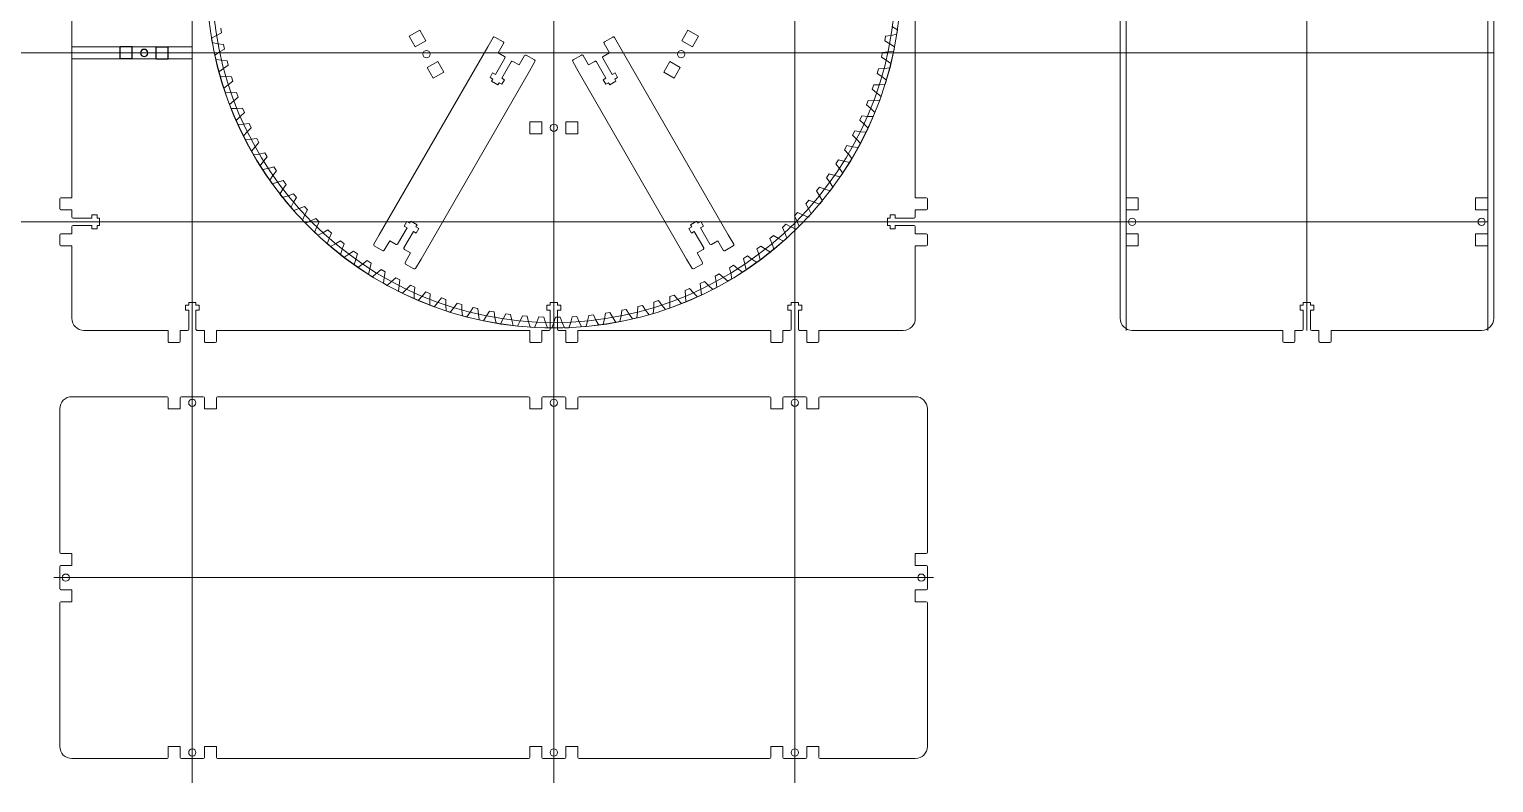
# Model space of a CAD drawing. Header units: millimetres. Extents: x -625 to 390, y -333 to 322.
# Drawn here: x -218 to 390, y -333 to -20 of the extents above; entities that cross this region are included whole.
import ezdxf

# ---------------------------------------------------------------- set-up
doc = ezdxf.new("R2010")
doc.units = ezdxf.units.MM
doc.layers.get('0').update_dxf_attribs({"linetype": 'CONTINUOUS', "lineweight": 25, "true_color": 0x000000})
for name, color, linetype, lineweight, true_color in [('1 Body', 7, 'CONTINUOUS', 0, 0x000000), ('3 Spool Sides', 7, 'CONTINUOUS', 0, 0x000000), ('5. Spool Gear', 7, 'CONTINUOUS', 0, 0x000000), ('Drawings', 5, 'CONTINUOUS', 0, 0x0000ff), ('Drawings, Spool', 2, 'CONTINUOUS', 0, 0xffff00)]:
    doc.layers.add(name, color=color, linetype=linetype, lineweight=lineweight, true_color=true_color)

# ---------------------------------------------------------------- blocks, each defined once
blk = doc.blocks.new('tabs-with-bolt-20')
for p, q in [((-2.86, 8.33), (-2.86, 10.5)), ((-2.86, 10.5), (-1.5, 10.5)), ((-1.5, 8.33), (-2.86, 8.33)), ((-1.5, 11.5), (1.5, 11.5)), ((-1.5, 10.5), (-1.5, 11.5)), ((-1.5, 0.5), (-1.5, 8.33)), ((1.5, 11.5), (1.5, 10.5)), ((1.5, 10.5), (2.86, 10.5)), ((2.86, 8.33), (1.5, 8.33)), ((1.5, 8.33), (1.5, 0.5)), ((2.86, 10.5), (2.86, 8.33)), ((-10, -4.5), (-10, 0)), ((-5, 0), (-5, -4.5)), ((-2, 0), (-5, 0)), ((2, 0), (5, 0)), ((-5.5, -5), (-9.5, -5)), ((5, 0), (5, -4.5)), ((5.5, -5), (9.5, -5)), ((10, -4.5), (10, 0))]:
    blk.add_line(p, q)
for centre, start, end in [((-2, 0.5), 270, 0), ((2, 0.5), 180, 270), ((-9.5, -4.5), 180, 270), ((-5.5, -4.5), 270, 0), ((5.5, -4.5), 180, 270), ((9.5, -4.5), 270, 0)]:
    blk.add_arc(centre, 0.5, start, end)
blk = doc.blocks.new('holes-20')
for p, q in [((-5, 2.5), (-10, 2.5)), ((-10, 2.5), (-10, -2.5)), ((-5, 2.5), (-5, -2.5)), ((5, 2.5), (10, 2.5)), ((5, 2.5), (5, -2.5)), ((10, 2.5), (10, -2.5)), ((-5, -2.5), (-10, -2.5)), ((5, -2.5), (10, -2.5))]:
    blk.add_line(p, q)
blk.add_circle((0, 0), 1.5)

msp = doc.modelspace()

# ---------------------------------------------------------------- linework, layer by layer
at = {"layer": '1 Body'}
for p, q in [((235, 140), (235, -140)), ((390, -140), (390, 140)), ((-200, -90), (-200, -10)), ((150, -10), (150, -90)), ((-200, -140), (-200, -110)), ((150, -110), (150, -140)), ((-160, -145), (-195, -145)), ((-140, -145), (-10, -145)), ((10, -145), (90, -145)), ((110, -145), (145, -145)), ((302.5, -145), (240, -145)), ((322.5, -145), (385, -145)), ((-200, -172.5), (-160.5, -172.5)), ((-160, -173), (-160, -177.5)), ((-155, -173), (-155, -177.5)), ((-154.5, -172.5), (-145.5, -172.5)), ((-145, -173), (-145, -177.5)), ((-140, -173), (-140, -177.5)), ((-139.5, -172.5), (-10.5, -172.5)), ((-10, -173), (-10, -177.5)), ((-5, -173), (-5, -177.5)), ((-4.5, -172.5), (4.5, -172.5)), ((5, -173), (5, -177.5)), ((10, -173), (10, -177.5)), ((10.5, -172.5), (89.5, -172.5)), ((90, -177.5), (90, -173)), ((95, -177.5), (95, -173)), ((95.5, -172.5), (104.5, -172.5)), ((105, -177.5), (105, -173)), ((110, -177.5), (110, -173)), ((110.5, -172.5), (150, -172.5)), ((-205, -177.5), (-205, -237)), ((-155, -177.5), (-160, -177.5)), ((-145, -177.5), (-140, -177.5)), ((-5, -177.5), (-10, -177.5)), ((5, -177.5), (10, -177.5)), ((95, -177.5), (90, -177.5)), ((105, -177.5), (110, -177.5)), ((155, -237), (155, -177.5)), ((-205, -243), (-205, -252)), ((-200, -237.5), (-204.5, -237.5)), ((-200, -242.5), (-204.5, -242.5)), ((-200, -242.5), (-200, -237.5)), ((150, -242.5), (150, -237.5)), ((154.5, -237.5), (150, -237.5)), ((154.5, -242.5), (150, -242.5)), ((155, -252), (155, -243)), ((-200, -252.5), (-204.5, -252.5)), ((-200, -252.5), (-200, -257.5)), ((150, -252.5), (150, -257.5)), ((154.5, -252.5), (150, -252.5)), ((-205, -258), (-205, -317.5)), ((-200, -257.5), (-204.5, -257.5)), ((154.5, -257.5), (150, -257.5)), ((155, -317.5), (155, -258)), ((-155, -317.5), (-160, -317.5)), ((-160, -317.5), (-160, -322)), ((-155, -317.5), (-155, -322)), ((-145, -317.5), (-140, -317.5)), ((-145, -317.5), (-145, -322)), ((-140, -317.5), (-140, -322)), ((-5, -317.5), (-10, -317.5)), ((-10, -317.5), (-10, -322)), ((-5, -317.5), (-5, -322)), ((5, -317.5), (10, -317.5)), ((5, -317.5), (5, -322)), ((10, -317.5), (10, -322)), ((95, -317.5), (90, -317.5)), ((90, -322), (90, -317.5)), ((95, -322), (95, -317.5)), ((105, -317.5), (110, -317.5)), ((105, -322), (105, -317.5)), ((110, -322), (110, -317.5)), ((-200, -322.5), (-160.5, -322.5)), ((-154.5, -322.5), (-145.5, -322.5)), ((-139.5, -322.5), (-10.5, -322.5)), ((-4.5, -322.5), (4.5, -322.5)), ((10.5, -322.5), (89.5, -322.5)), ((95.5, -322.5), (104.5, -322.5)), ((110.5, -322.5), (150, -322.5))]:
    msp.add_line(p, q, dxfattribs=at)
for centre in [(-150, -175), (0, -175), (100, -175), (-202.5, -247.5), (152.5, -247.5), (-150, -320), (0, -320), (100, -320)]:
    msp.add_circle(centre, 1.5, dxfattribs=at)
for centre, radius, start, end in [((-195, -140), 5, 180, 270), ((145, -140), 5, 270, 0), ((240, -140), 5, 180, 270), ((385, -140), 5, 270, 360), ((-200, -177.5), 5, 90, 180), ((-160.5, -173), 0.5, 0, 90), ((-154.5, -173), 0.5, 90, 180), ((-145.5, -173), 0.5, 0, 90), ((-139.5, -173), 0.5, 90, 180), ((-10.5, -173), 0.5, 0, 90), ((-4.5, -173), 0.5, 90, 180), ((4.5, -173), 0.5, 0, 90), ((10.5, -173), 0.5, 90, 180), ((89.5, -173), 0.5, 0, 90), ((95.5, -173), 0.5, 90, 180), ((104.5, -173), 0.5, 0, 90), ((110.5, -173), 0.5, 90, 180), ((150, -177.5), 5, 0, 90), ((-204.5, -237), 0.5, 180, 270), ((-204.5, -243), 0.5, 90, 180), ((154.5, -237), 0.5, 270, 0), ((154.5, -243), 0.5, 0, 90), ((-204.5, -252), 0.5, 180, 270), ((154.5, -252), 0.5, 270, 0), ((-204.5, -258), 0.5, 90, 180), ((154.5, -258), 0.5, 0, 90), ((-200, -317.5), 5, 180, 270), ((-160.5, -322), 0.5, 270, 0), ((-154.5, -322), 0.5, 180, 270), ((-145.5, -322), 0.5, 270, 0), ((-139.5, -322), 0.5, 180, 270), ((-10.5, -322), 0.5, 270, 0), ((-4.5, -322), 0.5, 180, 270), ((4.5, -322), 0.5, 270, 0), ((10.5, -322), 0.5, 180, 270), ((89.5, -322), 0.5, 270, 0), ((95.5, -322), 0.5, 180, 270), ((104.5, -322), 0.5, 270, 0), ((110.5, -322), 0.5, 180, 270), ((150, -317.5), 5, 270, 0)]:
    msp.add_arc(centre, radius, start, end, dxfattribs=at)
at = {"layer": '3 Spool Sides'}
for p, q in [((-27.41, -27.48), (-72.41, -105.42)), ((72.41, -105.42), (27.41, -27.48)), ((-55.09, -115.42), (-10.09, -37.48)), ((10.09, -37.48), (55.09, -115.42))]:
    msp.add_line(p, q, dxfattribs=at)
msp.add_circle((0, 0), 144, dxfattribs=at)
at = {"layer": '5. Spool Gear'}
for p, q in [((-142.03, -23.92), (-139.97, -22.7)), ((-141.72, -25.71), (-142.03, -23.92)), ((-139.97, -22.7), (-137.88, -21.6)), ((-137.88, -21.6), (-138.17, -19.67)), ((137.64, -23.08), (137.31, -25.01)), ((139.97, -22.7), (137.64, -23.08)), ((142.31, -22.2), (139.97, -22.7)), ((140.49, -19.23), (142.58, -20.4)), ((142.58, -20.4), (142.31, -22.2)), ((-139.36, -26.16), (-141.72, -25.71)), ((-140.67, -30.91), (-138.68, -29.6)), ((-137.03, -26.48), (-139.36, -26.16)), ((-138.68, -29.6), (-136.65, -28.4)), ((-136.65, -28.4), (-137.03, -26.48)), ((136.33, -29.86), (135.9, -31.77)), ((138.67, -29.6), (136.33, -29.86)), ((137.31, -25.01), (139.36, -26.16)), ((141.04, -29.21), (138.67, -29.6)), ((139.36, -26.16), (141.4, -27.43)), ((141.4, -27.43), (141.04, -29.21)), ((-140.27, -32.69), (-140.67, -30.91)), ((-137.9, -33.02), (-140.27, -32.69)), ((-138.97, -37.83), (-137.04, -36.42)), ((-135.55, -33.23), (-137.9, -33.02)), ((-137.04, -36.42), (-135.07, -35.12)), ((-135.07, -35.12), (-135.55, -33.23)), ((137.04, -36.42), (134.69, -36.57)), ((135.9, -31.77), (137.9, -33.02)), ((139.42, -36.15), (137.04, -36.42)), ((137.9, -33.02), (139.87, -34.38)), ((139.87, -34.38), (139.42, -36.15)), ((-138.48, -39.59), (-138.97, -37.83)), ((-136.1, -39.8), (-138.48, -39.59)), ((-133.74, -39.89), (-136.1, -39.8)), ((-135.07, -43.15), (-133.17, -41.76)), ((-133.17, -41.76), (-133.74, -39.89)), ((134.69, -36.57), (134.16, -38.45)), ((134.16, -38.45), (136.1, -39.8)), ((136.1, -39.8), (138, -41.26)), ((138, -41.26), (137.46, -43)), ((-136.93, -44.66), (-135.07, -43.15)), ((-136.36, -46.39), (-136.93, -44.66)), ((-133.96, -46.48), (-136.36, -46.39)), ((-131.61, -46.45), (-133.96, -46.48)), ((-132.77, -49.78), (-130.94, -48.29)), ((-130.94, -48.29), (-131.61, -46.45)), ((132.72, -43.18), (132.1, -45.04)), ((132.1, -45.04), (133.96, -46.48)), ((135.07, -43.15), (132.72, -43.18)), ((133.96, -46.48), (135.79, -48.03)), ((137.46, -43), (135.07, -43.15)), ((135.79, -48.03), (135.17, -49.74)), ((-134.56, -51.38), (-132.77, -49.78)), ((-133.9, -53.07), (-134.56, -51.38)), ((-131.5, -53.05), (-133.9, -53.07)), ((-129.15, -52.91), (-131.5, -53.05)), ((-128.4, -54.71), (-129.15, -52.91)), ((130.42, -49.69), (129.71, -51.52)), ((129.71, -51.52), (131.5, -53.05)), ((132.77, -49.78), (130.42, -49.69)), ((131.5, -53.05), (133.24, -54.69)), ((135.17, -49.74), (132.77, -49.78)), ((-131.85, -57.97), (-130.15, -56.28)), ((-131.11, -59.63), (-131.85, -57.97)), ((-128.72, -59.48), (-131.11, -59.63)), ((-130.15, -56.28), (-128.4, -54.71)), ((-126.37, -59.23), (-128.72, -59.48)), ((-125.53, -60.99), (-126.37, -59.23)), ((127.8, -56.08), (127, -57.87)), ((127, -57.87), (128.72, -59.48)), ((130.15, -56.28), (127.8, -56.08)), ((128.72, -59.48), (130.38, -61.21)), ((132.54, -56.37), (130.15, -56.28)), ((133.24, -54.69), (132.54, -56.37)), ((-128.82, -64.42), (-127.21, -62.65)), ((-128, -66.04), (-128.82, -64.42)), ((-125.62, -65.78), (-128, -66.04)), ((-127.21, -62.65), (-125.53, -60.99)), ((-123.29, -65.4), (-125.62, -65.78)), ((-122.36, -67.12), (-123.29, -65.4)), ((124.87, -62.34), (123.99, -64.08)), ((123.99, -64.08), (125.62, -65.78)), ((127.21, -62.65), (124.87, -62.34)), ((125.62, -65.78), (127.19, -67.59)), ((129.59, -62.85), (127.21, -62.65)), ((130.38, -61.21), (129.59, -62.85)), ((-125.48, -70.71), (-123.95, -68.86)), ((-124.58, -72.29), (-125.48, -70.71)), ((-122.21, -71.91), (-124.58, -72.29)), ((-123.95, -68.86), (-122.36, -67.12)), ((-119.91, -71.42), (-122.21, -71.91)), ((-118.89, -73.09), (-119.91, -71.42)), ((121.64, -68.43), (120.67, -70.13)), ((120.67, -70.13), (122.21, -71.91)), ((123.95, -68.86), (121.64, -68.43)), ((122.21, -71.91), (123.69, -73.79)), ((126.33, -69.19), (123.95, -68.86)), ((127.19, -67.59), (126.33, -69.19)), ((-121.83, -76.83), (-120.4, -74.91)), ((-120.85, -78.36), (-121.83, -76.83)), ((-118.51, -77.87), (-120.85, -78.36)), ((-120.4, -74.91), (-118.89, -73.09)), ((-116.23, -77.26), (-118.51, -77.87)), ((-116.54, -80.77), (-115.13, -78.88)), ((-115.13, -78.88), (-116.23, -77.26)), ((118.1, -74.37), (117.05, -76.01)), ((117.05, -76.01), (118.51, -77.87)), ((120.4, -74.91), (118.1, -74.37)), ((118.51, -77.87), (119.89, -79.82)), ((122.75, -75.35), (120.4, -74.91)), ((123.69, -73.79), (122.75, -75.35)), ((-117.88, -82.76), (-116.54, -80.77)), ((-116.83, -84.24), (-117.88, -82.76)), ((-114.51, -83.63), (-116.83, -84.24)), ((-112.26, -82.92), (-114.51, -83.63)), ((-112.41, -86.44), (-111.09, -84.48)), ((-111.09, -84.48), (-112.26, -82.92)), ((114.28, -80.12), (113.15, -81.71)), ((113.15, -81.71), (114.51, -83.63)), ((116.54, -80.77), (114.28, -80.12)), ((114.51, -83.63), (115.8, -85.65)), ((118.87, -81.33), (116.54, -80.77)), ((119.89, -79.82), (118.87, -81.33)), ((-113.64, -88.49), (-112.41, -86.44)), ((-112.52, -89.92), (-113.64, -88.49)), ((-110.23, -89.19), (-112.52, -89.92)), ((-108.03, -88.37), (-110.23, -89.19)), ((-106.78, -89.87), (-108.03, -88.37)), ((-107.99, -91.89), (-106.78, -89.87)), ((105.81, -91.01), (104.52, -92.48)), ((107.99, -91.89), (105.81, -91.01)), ((110.18, -85.67), (108.97, -87.2)), ((108.97, -87.2), (110.23, -89.19)), ((112.41, -86.44), (110.18, -85.67)), ((110.23, -89.19), (111.42, -91.27)), ((114.71, -87.11), (112.41, -86.44)), ((115.8, -85.65), (114.71, -87.11)), ((-109.13, -94), (-107.99, -91.89)), ((-107.93, -95.37), (-109.13, -94)), ((-105.69, -94.53), (-107.93, -95.37)), ((-103.52, -93.6), (-105.69, -94.53)), ((-104.35, -99.28), (-103.32, -97.12)), ((-102.2, -95.04), (-103.52, -93.6)), ((-103.32, -97.12), (-102.2, -95.04)), ((101.18, -96.13), (99.82, -97.54)), ((103.32, -97.12), (101.18, -96.13)), ((105.54, -98.01), (103.32, -97.12)), ((104.52, -92.48), (105.69, -94.53)), ((106.77, -96.67), (105.54, -98.01)), ((105.69, -94.53), (106.77, -96.67)), ((110.26, -92.67), (107.99, -91.89)), ((111.42, -91.27), (110.26, -92.67)), ((-103.08, -100.59), (-104.35, -99.28)), ((-100.88, -99.64), (-103.08, -100.59)), ((-98.77, -98.61), (-100.88, -99.64)), ((-99.31, -104.32), (-98.39, -102.11)), ((-97.38, -99.98), (-98.77, -98.61)), ((-98.39, -102.11), (-97.38, -99.98)), ((96.3, -101.02), (94.88, -102.36)), ((94.88, -102.36), (95.83, -104.51)), ((98.39, -102.11), (96.3, -101.02)), ((100.56, -103.11), (98.39, -102.11)), ((99.82, -97.54), (100.88, -99.64)), ((101.86, -101.83), (100.56, -103.11)), ((100.88, -99.64), (101.86, -101.83)), ((-97.98, -105.57), (-99.31, -104.32)), ((-95.83, -104.51), (-97.98, -105.57)), ((-93.77, -103.37), (-95.83, -104.51)), ((-94.03, -109.1), (-93.22, -106.85)), ((-92.64, -110.28), (-94.03, -109.1)), ((-92.31, -104.67), (-93.77, -103.37)), ((-93.22, -106.85), (-92.31, -104.67)), ((-90.55, -109.12), (-92.64, -110.28)), ((-88.54, -107.88), (-90.55, -109.12)), ((-87.02, -109.11), (-88.54, -107.88)), ((-87.82, -111.33), (-87.02, -109.11)), ((91.18, -105.66), (89.7, -106.92)), ((89.7, -106.92), (90.55, -109.12)), ((90.55, -109.12), (91.3, -111.4)), ((93.22, -106.85), (91.18, -105.66)), ((95.34, -107.96), (93.22, -106.85)), ((96.7, -106.75), (95.34, -107.96)), ((95.83, -104.51), (96.7, -106.75)), ((-88.52, -113.62), (-87.82, -111.33)), ((-87.08, -114.73), (-88.52, -113.62)), ((-85.04, -113.47), (-87.08, -114.73)), ((-83.1, -112.13), (-85.04, -113.47)), ((-81.52, -113.28), (-83.1, -112.13)), ((-82.21, -115.54), (-81.52, -113.28)), ((80.3, -114.15), (78.7, -115.26)), ((78.7, -115.26), (79.32, -117.53)), ((82.21, -115.54), (80.3, -114.15)), ((85.85, -110.04), (84.3, -111.23)), ((84.3, -111.23), (85.04, -113.47)), ((85.04, -113.47), (85.68, -115.78)), ((87.82, -111.33), (85.85, -110.04)), ((89.89, -112.54), (87.82, -111.33)), ((91.3, -111.4), (89.89, -112.54)), ((-82.79, -117.86), (-82.21, -115.54)), ((-81.3, -118.9), (-82.79, -117.86)), ((-79.32, -117.53), (-81.3, -118.9)), ((-77.45, -116.1), (-79.32, -117.53)), ((-75.82, -117.17), (-77.45, -116.1)), ((-76.86, -121.81), (-76.39, -119.46)), ((-76.39, -119.46), (-75.82, -117.17)), ((-73.42, -121.31), (-75.32, -122.77)), ((-71.62, -119.79), (-73.42, -121.31)), ((-69.93, -120.78), (-71.62, -119.79)), ((-70.39, -123.09), (-69.93, -120.78)), ((68.63, -121.52), (66.92, -122.47)), ((70.39, -123.09), (68.63, -121.52)), ((74.56, -117.98), (72.9, -119.01)), ((72.9, -119.01), (73.42, -121.31)), ((73.42, -121.31), (73.82, -123.67)), ((76.39, -119.46), (74.56, -117.98)), ((78.33, -120.87), (76.39, -119.46)), ((79.85, -119.87), (78.33, -120.87)), ((79.32, -117.53), (79.85, -119.87)), ((84.21, -116.85), (82.21, -115.54)), ((85.68, -115.78), (84.21, -116.85)), ((-75.32, -122.77), (-76.86, -121.81)), ((-70.74, -125.46), (-70.39, -123.09)), ((-69.15, -126.34), (-70.74, -125.46)), ((-67.33, -124.8), (-69.15, -126.34)), ((-65.61, -123.18), (-67.33, -124.8)), ((-63.87, -124.09), (-65.61, -123.18)), ((-64.45, -128.81), (-64.22, -126.42)), ((-64.22, -126.42), (-63.87, -124.09)), ((-59.43, -126.28), (-61.07, -127.97)), ((-57.66, -127.1), (-59.43, -126.28)), ((-57.89, -129.44), (-57.66, -127.1)), ((62.54, -124.77), (60.79, -125.63)), ((60.79, -125.63), (61.07, -127.97)), ((64.22, -126.42), (62.54, -124.77)), ((66.01, -128.02), (64.22, -126.42)), ((67.62, -127.17), (66.01, -128.02)), ((66.92, -122.47), (67.33, -124.8)), ((67.33, -124.8), (67.62, -127.17)), ((72.26, -124.6), (70.39, -123.09)), ((73.82, -123.67), (72.26, -124.6)), ((-62.82, -129.61), (-64.45, -128.81)), ((-61.07, -127.97), (-62.82, -129.61)), ((-58, -131.84), (-57.89, -129.44)), ((-56.33, -132.56), (-58, -131.84)), ((-54.67, -130.84), (-56.33, -132.56)), ((-53.12, -129.06), (-54.67, -130.84)), ((-51.3, -129.79), (-53.12, -129.06)), ((-51.42, -132.15), (-51.3, -129.79)), ((-51.41, -134.54), (-51.42, -132.15)), ((-48.13, -133.38), (-49.71, -135.18)), ((-46.67, -131.53), (-48.13, -133.38)), ((-44.82, -132.17), (-46.67, -131.53)), ((-44.82, -134.53), (-44.82, -132.17)), ((-40.11, -133.68), (-41.48, -135.6)), ((-38.23, -134.23), (-40.11, -133.68)), ((41.54, -133.24), (41.48, -135.6)), ((43.4, -132.65), (41.54, -133.24)), ((44.82, -134.53), (43.4, -132.65)), ((48.13, -133.38), (48.07, -135.77)), ((49.91, -130.34), (48.08, -131.02)), ((48.08, -131.02), (48.13, -133.38)), ((51.42, -132.15), (49.91, -130.34)), ((53.04, -133.91), (51.42, -132.15)), ((54.72, -133.23), (53.04, -133.91)), ((56.29, -127.71), (54.5, -128.48)), ((54.5, -128.48), (54.67, -130.84)), ((54.67, -130.84), (54.72, -133.23)), ((57.89, -129.44), (56.29, -127.71)), ((59.59, -131.12), (57.89, -129.44)), ((61.25, -130.36), (59.59, -131.12)), ((61.07, -127.97), (61.25, -130.36)), ((-49.71, -135.18), (-51.41, -134.54)), ((-44.7, -136.92), (-44.82, -134.53)), ((-42.96, -137.47), (-44.7, -136.92)), ((-41.48, -135.6), (-42.96, -137.47)), ((-38.11, -136.58), (-38.23, -134.23)), ((-37.87, -138.96), (-38.11, -136.58)), ((-36.11, -139.43), (-37.87, -138.96)), ((-34.72, -137.48), (-36.11, -139.43)), ((-33.45, -135.5), (-34.72, -137.48)), ((-31.55, -135.95), (-33.45, -135.5)), ((-31.31, -138.3), (-31.55, -135.95)), ((-30.95, -140.67), (-31.31, -138.3)), ((-27.88, -139.03), (-29.17, -141.05)), ((-26.7, -136.99), (-27.88, -139.03)), ((-24.78, -137.35), (-26.7, -136.99)), ((-24.43, -139.68), (-24.78, -137.35)), ((-23.96, -142.03), (-24.43, -139.68)), ((-19.9, -138.14), (-20.97, -140.24)), ((-17.96, -138.4), (-19.9, -138.14)), ((-17.49, -140.71), (-17.96, -138.4)), ((-13.04, -138.95), (-14.01, -141.1)), ((-11.1, -139.12), (-13.04, -138.95)), ((-10.51, -141.41), (-11.1, -139.12)), ((-6.15, -139.43), (-7.01, -141.62)), ((-4.2, -139.5), (-6.15, -139.43)), ((-3.51, -141.76), (-4.2, -139.5)), ((0.75, -139.56), (0, -141.8)), ((2.7, -139.54), (0.75, -139.56)), ((3.51, -141.76), (2.7, -139.54)), ((7.65, -139.36), (7.01, -141.62)), ((9.6, -139.23), (7.65, -139.36)), ((10.51, -141.41), (9.6, -139.23)), ((14.53, -138.81), (14.01, -141.1)), ((16.47, -138.59), (14.53, -138.81)), ((17.49, -140.71), (16.47, -138.59)), ((21.38, -137.92), (20.97, -140.24)), ((23.31, -137.61), (21.38, -137.92)), ((24.43, -139.68), (23.31, -137.61)), ((25.67, -141.72), (24.43, -139.68)), ((27.88, -139.03), (27.46, -141.39)), ((28.17, -136.69), (27.88, -139.03)), ((30.08, -136.28), (28.17, -136.69)), ((31.31, -138.3), (30.08, -136.28)), ((32.65, -140.28), (31.31, -138.3)), ((34.72, -137.48), (34.42, -139.86)), ((34.9, -135.13), (34.72, -137.48)), ((36.79, -134.63), (34.9, -135.13)), ((38.11, -136.58), (36.79, -134.63)), ((39.55, -138.49), (38.11, -136.58)), ((41.29, -137.98), (39.55, -138.49)), ((41.48, -135.6), (41.29, -137.98)), ((46.35, -136.37), (44.82, -134.53)), ((48.07, -135.77), (46.35, -136.37)), ((-29.17, -141.05), (-30.95, -140.67)), ((-22.16, -142.32), (-23.96, -142.03)), ((-20.97, -140.24), (-22.16, -142.32)), ((-16.9, -143.04), (-17.49, -140.71)), ((-15.1, -143.24), (-16.9, -143.04)), ((-14.01, -141.1), (-15.1, -143.24)), ((-9.81, -143.7), (-10.51, -141.41)), ((-7.99, -143.81), (-9.81, -143.7)), ((-7.01, -141.62), (-7.99, -143.81)), ((-2.69, -144.01), (-3.51, -141.76)), ((-0.87, -144.03), (-2.69, -144.01)), ((0, -141.8), (-0.87, -144.03)), ((4.43, -143.96), (3.51, -141.76)), ((6.25, -143.9), (4.43, -143.96)), ((7.01, -141.62), (6.25, -143.9)), ((11.55, -143.57), (10.51, -141.41)), ((13.36, -143.41), (11.55, -143.57)), ((14.01, -141.1), (13.36, -143.41)), ((18.63, -142.82), (17.49, -140.71)), ((20.44, -142.57), (18.63, -142.82)), ((20.97, -140.24), (20.44, -142.57)), ((27.46, -141.39), (25.67, -141.72)), ((34.42, -139.86), (32.65, -140.28))]:
    msp.add_line(p, q, dxfattribs=at)
at = {"layer": 'Drawings'}
for p, q in [((-150, 322.5), (-150, -332.5)), ((0, 322.5), (0, -332.5)), ((100, 322.5), (100, -332.5)), ((237.5, -145), (237.5, 145)), ((312.5, -145), (312.5, 145)), ((387.5, -145), (387.5, 145)), ((390, -30), (-390, -30)), ((-150, -27.5), (-200, -27.5)), ((-150, -32.5), (-200, -32.5)), ((387.5, -100), (-390, -100)), ((-207.5, -247.5), (157.5, -247.5))]:
    msp.add_line(p, q, dxfattribs=at)
at = {"layer": 'Drawings, Spool'}
for centre, radius in [((0, 0), 144.03), ((-0.01, 0.02), 141.78)]:
    msp.add_circle(centre, radius, dxfattribs=at)

# ---------------------------------------------------------------- block references
at = {"yscale": -1}
msp.add_blockref('holes-20', (-170, -30), dxfattribs=at)
at = {"layer": '1 Body', "yscale": -1}
for p, rotation in [((-200, -100), 90), ((150, -100), 270), ((312.5, -145), 180)]:
    msp.add_blockref('tabs-with-bolt-20', p, dxfattribs=dict(at, rotation=rotation))
at = {"layer": '1 Body'}
for name, p, rotation in [('holes-20', (240, -100), 269.9999999999999), ('holes-20', (385, -100), 269.9999999999999), ('tabs-with-bolt-20', (-150, -145), 360), ('tabs-with-bolt-20', (0, -145), 360), ('tabs-with-bolt-20', (100, -145), 360)]:
    msp.add_blockref(name, p, dxfattribs=dict(at, rotation=rotation))
at = {"layer": '3 Spool Sides'}
for p, rotation in [((-52.83, -30.5), 119.99999999999986), ((52.83, -30.5), 239.99999999999994), ((0, -61), 179.9999999999999)]:
    msp.add_blockref('holes-20', p, dxfattribs=dict(at, rotation=rotation))
at = {"layer": '3 Spool Sides', "yscale": -1}
for p, rotation in [((-18.75, -32.48), 330), ((18.75, -32.48), 29.999999999999964), ((-63.75, -110.42), 150.00000000000003), ((63.75, -110.42), 209.99999999999997)]:
    msp.add_blockref('tabs-with-bolt-20', p, dxfattribs=dict(at, rotation=rotation))

doc.saveas('drawing.dxf')
